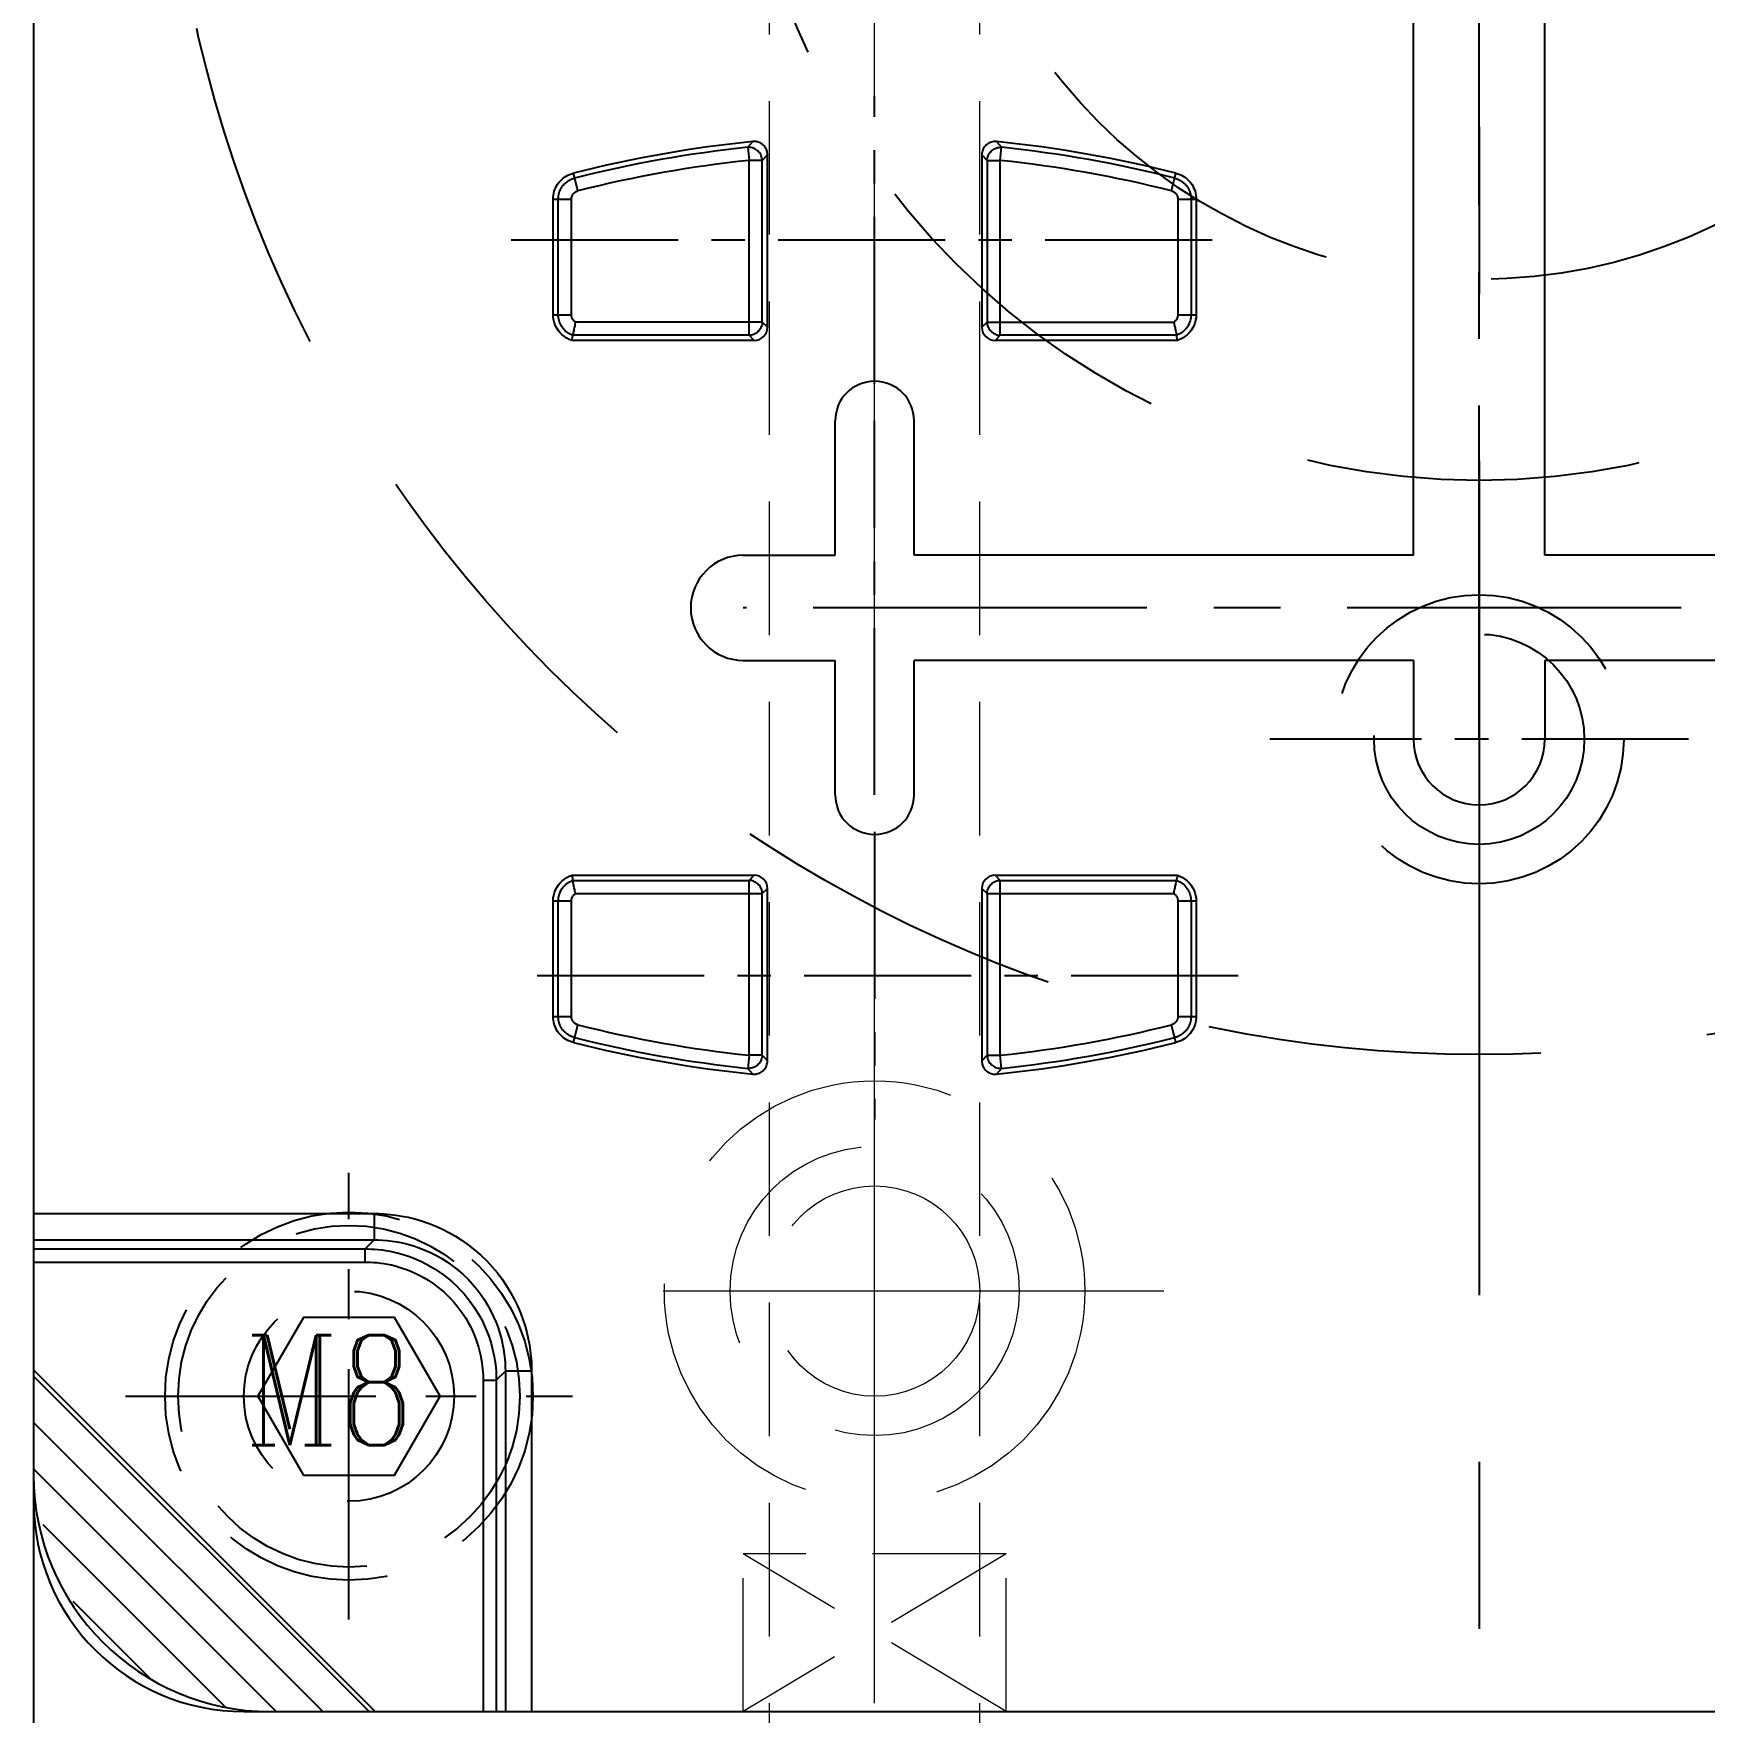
# Model space of a CAD drawing. Header units: inches. Extents: x 139745 to 140613, y -44509 to -43895.
# Drawn here: x 140406.2 to 140469.7, y -44144.3 to -44080.4 of the extents above; entities that cross this region are included whole.
import ezdxf

# ---------------------------------------------------------------- set-up
doc = ezdxf.new("R2010")
doc.units = ezdxf.units.IN
doc.header["$LTSCALE"] = 2
doc.header["$MEASUREMENT"] = 0
doc.header["$PDMODE"] = 3
doc.header["$PDSIZE"] = 0.3125
doc.linetypes.add('CENTER', pattern=[50.8, 31.75, -6.35, 6.35, -6.35])
doc.linetypes.add('HIDDEN', pattern=[9.525, 6.35, -3.175])
doc.layers.get('0').update_dxf_attribs({"linetype": 'CONTINUOUS'})
doc.layers.get('Defpoints').update_dxf_attribs({"linetype": 'CONTINUOUS'})
for name, color, linetype in [('CAV-COR', 1, 'CONTINUOUS'), ('DEFAULT_1', 7, 'CENTER'), ('Layer3', 3, 'CONTINUOUS'), ('Ru', 8, 'CONTINUOUS'), ('SCREW', 52, 'HIDDEN')]:
    doc.layers.add(name, color=color, linetype=linetype)
for name, color, linetype, lineweight in [('dim', 3, 'CONTINUOUS', 15), ('PRODUCT', 1, 'CONTINUOUS', 15), ('WR', 122, 'HIDDEN', 0)]:
    doc.layers.add(name, color=color, linetype=linetype, lineweight=lineweight)
doc.styles.add('ROMANC', font='romanc', dxfattribs={"width": 0.6, "height": 1})
doc.styles.get("Standard").update_dxf_attribs({"font": 'txt.shx', "width": 0.67})
doc.dimstyles.new('2.00', dxfattribs={"dimtxt": 3.5, "dimasz": 2.5, "dimexe": 0.666, "dimexo": 0.626, "dimgap": 1, "dimtad": 0, "dimzin": 0, "dimdsep": 46, "dimtxsty": 'Standard', "dimcen": 0.09, "dimclrd": 3, "dimclre": 3, "dimclrt": 7, "dimazin": 0, "dimtfac": 1, "dimtofl": 0, "dimtmove": 0, "dimatfit": 0, "dimfxl": 0, "dimtolj": 1, "dimtzin": 0, "dimarcsym": 0})

# ---------------------------------------------------------------- blocks, each defined once
blk = doc.blocks.new('*D34238')
at = {"layer": 'Defpoints', "color": 0}
for p in [(140516.156, -44127.749), (140406.156, -44131.275), (140516.156, -44204.772)]:
    blk.add_point(p, dxfattribs=at)
at = {"layer": 'dim', "color": 3, "linetype": 'ByBlock', "lineweight": -2}
for p, q in [((140516.156, -44128.375), (140516.156, -44205.438)), ((140406.156, -44131.901), (140406.156, -44205.438)), ((140408.656, -44204.772), (140455.661, -44204.772)), ((140513.656, -44204.772), (140466.65, -44204.772))]:
    blk.add_line(p, q, dxfattribs=at)
at = {"layer": 'dim', "color": 3, "linetype": 'ByBlock'}
for points in [[(140408.656, -44204.356), (140408.656, -44205.189), (140406.156, -44204.772)], [(140513.656, -44205.189), (140513.656, -44204.356), (140516.156, -44204.772)]]:
    blk.add_solid(points, dxfattribs=at)
at = {"layer": 'dim', "color": 7, "linetype": 'ByBlock', "insert": (140461.156, -44204.772), "char_height": 3.5, "attachment_point": 5}
blk.add_mtext('\\A1;110.00', dxfattribs=at)
blk = doc.blocks.new('20160723.115749')
at = {"layer": 'SCREW', "linetype": 'CENTER', "ltscale": 0.15}
for p, q in [((0, -8.5), (0, 8.5)), ((-8.5, 0), (8.5, 0))]:
    blk.add_line(p, q, dxfattribs=at)
at = {"layer": 'SCREW', "ltscale": 0.5}
blk.add_lwpolyline([(-1.732, 3), (-3.464, 0), (-1.732, -3), (1.732, -3), (3.464, 0), (1.732, 3)], close=True, dxfattribs=at)
for radius in [7, 6.5, 4]:
    blk.add_circle((0, 0), radius, dxfattribs=at)
at = {"layer": 'Layer3', "style": 'ROMANC', "width": 0.8}
blk.add_text('M8', height=4.1865, dxfattribs=at).set_placement((-3.976, -1.858))
blk = doc.blocks.new('20160525.184840')
at = {"layer": 'WR', "linetype": 'CENTER', "ltscale": 0.3}
for p, q in [((0, -11), (0, 11)), ((11, 0), (-11, 0))]:
    blk.add_line(p, q, dxfattribs=at)
at = {"layer": 'WR', "linetype": 'HIDDEN', "ltscale": 0.8}
for radius in [8, 5.5, 4]:
    blk.add_circle((0, 0), radius, dxfattribs=at)

msp = doc.modelspace()

# ---------------------------------------------------------------- hatches: boundary and pattern name
at = {"layer": 'CAV-COR', "linetype": 'ByBlock'}
h = msp.add_hatch(dxfattribs=at)
h.set_pattern_fill('ANSI31', color=256, scale=10, style=0)
h.set_pattern_definition([(315, (201629.1922, 18488.1366), (-0.883883476, -0.883883476), [])])
h.paths.add_polyline_path([(140406.156, -44134.275, 0.150889), (140408.245, -44141.041, 0.222419), (140415.156, -44144.275), (140419.156, -44144.275), (140406.156, -44131.275)])

# ---------------------------------------------------------------- linework, layer by layer
at = {"linetype": 'CENTER', "ltscale": 0.5}
msp.add_line((140461.156, -43944.275), (140461.156, -44194.275), dxfattribs=at)
at = {"linetype": 'CENTER', "ltscale": 0.1}
msp.add_line((140469.125, -44107.275), (140453.187, -44107.275), dxfattribs=at)
at = {"linetype": 'HIDDEN'}
for centre, radius in [((140461.156, -44069.275), 50), ((140461.156, -44069.275), 28.15), ((140461.156, -44069.275), 20.5), ((140461.156, -44107.275), 5.5), ((140461.156, -44107.275), 4)]:
    msp.add_circle(centre, radius, dxfattribs=at)
at = {"layer": 'CAV-COR', "linetype": 'ByBlock'}
for p, q in [((140406.156, -44002.275), (140406.156, -44136.275)), ((140433.326, -44084.751), (140433.524, -44084.534)), ((140433.326, -44084.751), (140433.378, -44085.251)), ((140442.788, -44084.534), (140442.986, -44084.751)), ((140442.934, -44085.251), (140442.986, -44084.751)), ((140433.378, -44091.903), (140433.378, -44085.251)), ((140433.88, -44085.251), (140433.378, -44085.251)), ((140433.88, -44085.251), (140434.076, -44085.034)), ((140433.88, -44091.401), (140433.88, -44085.251)), ((140434.076, -44091.596), (140434.076, -44085.034)), ((140442.236, -44085.034), (140442.431, -44085.251)), ((140442.236, -44085.034), (140442.236, -44091.596)), ((140442.431, -44085.251), (140442.431, -44091.401)), ((140442.431, -44085.251), (140442.934, -44085.251)), ((140442.934, -44091.903), (140442.934, -44085.251)), ((140426.864, -44086.409), (140426.693, -44085.733)), ((140449.448, -44086.409), (140449.619, -44085.733)), ((140425.923, -44091.124), (140425.923, -44086.721)), ((140425.923, -44086.721), (140426.621, -44086.721)), ((140426.118, -44091.124), (140426.118, -44086.721)), ((140426.621, -44091.124), (140426.621, -44086.721)), ((140449.691, -44086.717), (140449.691, -44091.124)), ((140449.691, -44086.721), (140450.389, -44086.721)), ((140450.193, -44086.721), (140450.193, -44091.124)), ((140450.389, -44086.721), (140450.389, -44091.124)), ((140425.923, -44091.124), (140426.621, -44091.124)), ((140449.691, -44091.124), (140450.389, -44091.124)), ((140433.378, -44091.903), (140426.673, -44091.903)), ((140426.69, -44091.808), (140426.681, -44091.858)), ((140433.88, -44091.401), (140426.778, -44091.401)), ((140433.574, -44092.098), (140433.378, -44091.903)), ((140434.076, -44091.596), (140433.88, -44091.401)), ((140442.431, -44091.401), (140442.236, -44091.596)), ((140442.431, -44091.401), (140449.534, -44091.401)), ((140442.934, -44091.903), (140442.738, -44092.098)), ((140449.639, -44091.903), (140442.934, -44091.903)), ((140449.61, -44091.743), (140449.622, -44091.808)), ((140449.622, -44091.808), (140449.631, -44091.858)), ((140449.631, -44091.858), (140449.639, -44091.903)), ((140449.649, -44091.967), (140449.639, -44091.903)), ((140426.642, -44092.098), (140426.652, -44092.033)), ((140433.574, -44092.098), (140426.642, -44092.098)), ((140426.652, -44092.033), (140426.662, -44091.967)), ((140449.67, -44092.098), (140442.738, -44092.098)), ((140449.66, -44092.033), (140449.649, -44091.967)), ((140449.67, -44092.098), (140449.66, -44092.033)), ((140426.642, -44112.452), (140433.574, -44112.452)), ((140426.642, -44112.452), (140426.652, -44112.517)), ((140426.652, -44112.517), (140426.662, -44112.583)), ((140426.662, -44112.583), (140426.673, -44112.647)), ((140426.673, -44112.647), (140433.378, -44112.647)), ((140426.681, -44112.692), (140426.673, -44112.647)), ((140426.69, -44112.742), (140426.681, -44112.692)), ((140426.701, -44112.807), (140426.69, -44112.742)), ((140433.378, -44112.647), (140433.574, -44112.452)), ((140433.378, -44119.299), (140433.378, -44112.647)), ((140433.88, -44113.149), (140434.076, -44112.954)), ((140434.076, -44119.516), (140434.076, -44112.954)), ((140442.236, -44112.954), (140442.431, -44113.149)), ((140442.236, -44112.954), (140442.236, -44119.516)), ((140442.738, -44112.452), (140449.67, -44112.452)), ((140442.738, -44112.452), (140442.934, -44112.647)), ((140442.934, -44112.647), (140449.639, -44112.647)), ((140442.934, -44119.299), (140442.934, -44112.647)), ((140449.627, -44112.715), (140449.634, -44112.673)), ((140449.634, -44112.673), (140449.649, -44112.583)), ((140449.66, -44112.517), (140449.649, -44112.583)), ((140449.67, -44112.452), (140449.66, -44112.517)), ((140425.923, -44113.426), (140426.621, -44113.426)), ((140425.923, -44117.829), (140425.923, -44113.426)), ((140426.118, -44117.829), (140426.118, -44113.426)), ((140426.621, -44117.833), (140426.621, -44113.426)), ((140426.778, -44113.149), (140433.88, -44113.149)), ((140433.88, -44119.299), (140433.88, -44113.149)), ((140442.431, -44113.149), (140449.534, -44113.149)), ((140442.431, -44113.149), (140442.431, -44119.299)), ((140449.691, -44113.426), (140450.389, -44113.426)), ((140449.691, -44113.426), (140449.691, -44117.829)), ((140450.193, -44113.426), (140450.193, -44117.829)), ((140450.389, -44113.426), (140450.389, -44117.829)), ((140425.923, -44117.829), (140426.621, -44117.829)), ((140449.691, -44117.829), (140450.389, -44117.829)), ((140426.693, -44118.817), (140426.864, -44118.141)), ((140449.619, -44118.817), (140449.448, -44118.141)), ((140433.378, -44119.299), (140433.326, -44119.799)), ((140433.88, -44119.299), (140433.378, -44119.299)), ((140434.076, -44119.516), (140433.88, -44119.299)), ((140442.431, -44119.299), (140442.236, -44119.516)), ((140442.431, -44119.299), (140442.934, -44119.299)), ((140442.986, -44119.799), (140442.934, -44119.299)), ((140433.524, -44120.016), (140433.326, -44119.799)), ((140442.986, -44119.799), (140442.788, -44120.016)), ((140406.156, -44125.326), (140419.113, -44125.326)), ((140419.113, -44125.326), (140419.113, -44126.325)), ((140406.156, -44126.325), (140419.113, -44126.325)), ((140418.768, -44126.669), (140419.113, -44126.325)), ((140406.156, -44126.669), (140418.768, -44126.669)), ((140418.768, -44127.169), (140418.768, -44126.669)), ((140406.156, -44131.275), (140419.156, -44144.275)), ((140423.761, -44131.663), (140424.106, -44131.318)), ((140425.105, -44131.318), (140424.106, -44131.318)), ((140424.106, -44131.318), (140424.106, -44144.275)), ((140425.104, -44131.144), (140425.105, -44144.275)), ((140423.262, -44131.567), (140423.262, -44144.275)), ((140423.262, -44131.663), (140423.761, -44131.663)), ((140423.761, -44131.663), (140423.761, -44144.275)), ((140414.156, -44144.275), (140508.156, -44144.275))]:
    msp.add_line(p, q, dxfattribs=at)
for points in [[(140433.88, -44085.251), (140433.877, -44085.205), (140433.869, -44085.16), (140433.857, -44085.115), (140433.841, -44085.072), (140433.822, -44085.03), (140433.798, -44084.99), (140433.771, -44084.952), (140433.741, -44084.917), (140433.708, -44084.884), (140433.672, -44084.855), (140433.634, -44084.828), (140433.594, -44084.806), (140433.551, -44084.787), (140433.508, -44084.771), (140433.463, -44084.76), (140433.417, -44084.753), (140433.372, -44084.75), (140433.326, -44084.751)], [(140434.076, -44085.034), (140434.074, -44084.994), (140434.07, -44084.954), (140434.062, -44084.914), (140434.05, -44084.875), (140434.036, -44084.836), (140434.019, -44084.799), (140433.999, -44084.764), (140433.976, -44084.731), (140433.951, -44084.7), (140433.923, -44084.671), (140433.894, -44084.645), (140433.863, -44084.622), (140433.83, -44084.6), (140433.794, -44084.582), (140433.758, -44084.566), (140433.72, -44084.553), (140433.682, -44084.543), (140433.643, -44084.536), (140433.603, -44084.533), (140433.564, -44084.532), (140433.524, -44084.534)], [(140442.788, -44084.534), (140442.741, -44084.532), (140442.695, -44084.533), (140442.649, -44084.539), (140442.603, -44084.55), (140442.557, -44084.565), (140442.514, -44084.583), (140442.473, -44084.605), (140442.435, -44084.631), (140442.4, -44084.661), (140442.367, -44084.693), (140442.338, -44084.728), (140442.311, -44084.767), (140442.289, -44084.808), (140442.27, -44084.851), (140442.255, -44084.896), (140442.244, -44084.941), (140442.238, -44084.987), (140442.236, -44085.034)], [(140442.431, -44085.251), (140442.435, -44085.205), (140442.443, -44085.16), (140442.454, -44085.116), (140442.47, -44085.073), (140442.489, -44085.031), (140442.513, -44084.991), (140442.54, -44084.953), (140442.57, -44084.917), (140442.603, -44084.885), (140442.639, -44084.855), (140442.677, -44084.829), (140442.718, -44084.806), (140442.76, -44084.787), (140442.804, -44084.771), (140442.848, -44084.76), (140442.894, -44084.753), (140442.94, -44084.75), (140442.986, -44084.751)], [(140425.923, -44086.721), (140425.926, -44086.646), (140425.934, -44086.571), (140425.948, -44086.498), (140425.967, -44086.426), (140425.991, -44086.355), (140426.021, -44086.286), (140426.055, -44086.219), (140426.095, -44086.155), (140426.138, -44086.095), (140426.186, -44086.037), (140426.239, -44085.983), (140426.295, -44085.934), (140426.354, -44085.888), (140426.417, -44085.847), (140426.483, -44085.811), (140426.55, -44085.78), (140426.62, -44085.754), (140426.693, -44085.733)], [(140426.118, -44086.721), (140426.118, -44086.71), (140426.119, -44086.698), (140426.119, -44086.686), (140426.12, -44086.673), (140426.121, -44086.66), (140426.122, -44086.647), (140426.123, -44086.633), (140426.125, -44086.618), (140426.127, -44086.604), (140426.129, -44086.588), (140426.132, -44086.573), (140426.135, -44086.557), (140426.138, -44086.541), (140426.142, -44086.524), (140426.147, -44086.507), (140426.152, -44086.49), (140426.157, -44086.472), (140426.163, -44086.455), (140426.169, -44086.436), (140426.176, -44086.418), (140426.184, -44086.399), (140426.192, -44086.381), (140426.201, -44086.362), (140426.21, -44086.343), (140426.221, -44086.324), (140426.231, -44086.305), (140426.243, -44086.286), (140426.255, -44086.267), (140426.267, -44086.249), (140426.281, -44086.23), (140426.294, -44086.212), (140426.308, -44086.195), (140426.323, -44086.178), (140426.338, -44086.161), (140426.353, -44086.145), (140426.369, -44086.13), (140426.384, -44086.115), (140426.4, -44086.101), (140426.416, -44086.087), (140426.432, -44086.074), (140426.448, -44086.062), (140426.464, -44086.05), (140426.48, -44086.039), (140426.495, -44086.029), (140426.511, -44086.019), (140426.526, -44086.01), (140426.541, -44086.002), (140426.556, -44085.994), (140426.57, -44085.986), (140426.584, -44085.979), (140426.598, -44085.972), (140426.612, -44085.966), (140426.625, -44085.961), (140426.638, -44085.955), (140426.651, -44085.95), (140426.664, -44085.946), (140426.676, -44085.941), (140426.687, -44085.937), (140426.699, -44085.934), (140426.71, -44085.93), (140426.72, -44085.927), (140426.731, -44085.925), (140426.741, -44085.922)], [(140449.571, -44085.922), (140449.581, -44085.925), (140449.591, -44085.927), (140449.602, -44085.931), (140449.613, -44085.934), (140449.624, -44085.937), (140449.635, -44085.941), (140449.646, -44085.945), (140449.658, -44085.949), (140449.67, -44085.954), (140449.682, -44085.959), (140449.695, -44085.964), (140449.708, -44085.97), (140449.721, -44085.976), (140449.734, -44085.982), (140449.747, -44085.989), (140449.761, -44085.996), (140449.775, -44086.004), (140449.79, -44086.012), (140449.804, -44086.021), (140449.819, -44086.031), (140449.834, -44086.041), (140449.849, -44086.051), (140449.864, -44086.062), (140449.88, -44086.074), (140449.895, -44086.087), (140449.911, -44086.1), (140449.926, -44086.114), (140449.942, -44086.128), (140449.957, -44086.144), (140449.972, -44086.159), (140449.987, -44086.176), (140450.002, -44086.193), (140450.016, -44086.21), (140450.03, -44086.228), (140450.043, -44086.247), (140450.056, -44086.265), (140450.068, -44086.284), (140450.08, -44086.304), (140450.091, -44086.323), (140450.101, -44086.342), (140450.111, -44086.362), (140450.12, -44086.382), (140450.128, -44086.401), (140450.136, -44086.421), (140450.144, -44086.44), (140450.15, -44086.459), (140450.156, -44086.478), (140450.162, -44086.496), (140450.167, -44086.515), (140450.171, -44086.532), (140450.175, -44086.55), (140450.179, -44086.567), (140450.182, -44086.584), (140450.184, -44086.6), (140450.186, -44086.616), (140450.188, -44086.631), (140450.19, -44086.646), (140450.191, -44086.66), (140450.192, -44086.674), (140450.193, -44086.687), (140450.193, -44086.699), (140450.193, -44086.71), (140450.193, -44086.721)], [(140449.619, -44085.733), (140449.692, -44085.754), (140449.762, -44085.78), (140449.829, -44085.811), (140449.895, -44085.848), (140449.958, -44085.889), (140450.017, -44085.934), (140450.073, -44085.984), (140450.126, -44086.038), (140450.174, -44086.095), (140450.218, -44086.156), (140450.257, -44086.22), (140450.291, -44086.287), (140450.321, -44086.355), (140450.345, -44086.426), (140450.364, -44086.498), (140450.378, -44086.572), (140450.386, -44086.646), (140450.389, -44086.721)], [(140426.621, -44086.717), (140426.621, -44086.712), (140426.621, -44086.707), (140426.621, -44086.702), (140426.622, -44086.697), (140426.622, -44086.692), (140426.622, -44086.687), (140426.623, -44086.681), (140426.624, -44086.676), (140426.625, -44086.67), (140426.626, -44086.664), (140426.627, -44086.657), (140426.628, -44086.651), (140426.63, -44086.644), (140426.632, -44086.638), (140426.634, -44086.631), (140426.636, -44086.624), (140426.638, -44086.617), (140426.641, -44086.61), (140426.643, -44086.603), (140426.646, -44086.596), (140426.649, -44086.588), (140426.653, -44086.581), (140426.657, -44086.574), (140426.661, -44086.566), (140426.665, -44086.559), (140426.669, -44086.551), (140426.674, -44086.544), (140426.679, -44086.537), (140426.684, -44086.529), (140426.689, -44086.522), (140426.695, -44086.516), (140426.701, -44086.509), (140426.706, -44086.502), (140426.712, -44086.496), (140426.719, -44086.49), (140426.725, -44086.484), (140426.731, -44086.479), (140426.737, -44086.473), (140426.743, -44086.468), (140426.749, -44086.464), (140426.756, -44086.459), (140426.762, -44086.455), (140426.768, -44086.451), (140426.774, -44086.447), (140426.78, -44086.444), (140426.786, -44086.44), (140426.792, -44086.437), (140426.797, -44086.434), (140426.803, -44086.431), (140426.808, -44086.429), (140426.814, -44086.426), (140426.819, -44086.424), (140426.824, -44086.422), (140426.829, -44086.42), (140426.834, -44086.418), (140426.838, -44086.417), (140426.843, -44086.415), (140426.847, -44086.414), (140426.852, -44086.412), (140426.856, -44086.411), (140426.86, -44086.41), (140426.864, -44086.409)], [(140449.448, -44086.409), (140449.452, -44086.41), (140449.456, -44086.411), (140449.46, -44086.412), (140449.464, -44086.414), (140449.469, -44086.415), (140449.473, -44086.416), (140449.477, -44086.418), (140449.482, -44086.42), (140449.486, -44086.421), (140449.491, -44086.423), (140449.496, -44086.425), (140449.501, -44086.428), (140449.506, -44086.43), (140449.511, -44086.432), (140449.517, -44086.435), (140449.522, -44086.438), (140449.528, -44086.441), (140449.533, -44086.444), (140449.539, -44086.448), (140449.545, -44086.451), (140449.551, -44086.455), (140449.556, -44086.459), (140449.562, -44086.464), (140449.568, -44086.468), (140449.574, -44086.473), (140449.58, -44086.478), (140449.587, -44086.484), (140449.593, -44086.49), (140449.599, -44086.496), (140449.605, -44086.502), (140449.61, -44086.508), (140449.616, -44086.515), (140449.622, -44086.522), (140449.627, -44086.529), (140449.632, -44086.536), (140449.637, -44086.543), (140449.642, -44086.551), (140449.647, -44086.558), (140449.651, -44086.566), (140449.655, -44086.573), (140449.659, -44086.581), (140449.662, -44086.589), (140449.666, -44086.596), (140449.669, -44086.604), (140449.672, -44086.611), (140449.674, -44086.619), (140449.677, -44086.626), (140449.679, -44086.633), (140449.681, -44086.64), (140449.682, -44086.648), (140449.684, -44086.655), (140449.685, -44086.661), (140449.687, -44086.668), (140449.688, -44086.674), (140449.688, -44086.68), (140449.689, -44086.686), (140449.69, -44086.692), (140449.69, -44086.697), (140449.69, -44086.703), (140449.691, -44086.708), (140449.691, -44086.712), (140449.691, -44086.717)], [(140426.642, -44092.098), (140426.539, -44092.06), (140426.443, -44092.013), (140426.353, -44091.956), (140426.268, -44091.889), (140426.191, -44091.812), (140426.122, -44091.729), (140426.063, -44091.639), (140426.013, -44091.542), (140425.974, -44091.442), (140425.946, -44091.339), (140425.929, -44091.233), (140425.923, -44091.124)], [(140426.673, -44091.903), (140426.621, -44091.883), (140426.57, -44091.859), (140426.521, -44091.832), (140426.473, -44091.801), (140426.427, -44091.767), (140426.384, -44091.73), (140426.343, -44091.69), (140426.305, -44091.647), (140426.271, -44091.601), (140426.239, -44091.554), (140426.211, -44091.504), (140426.187, -44091.453), (140426.166, -44091.4), (140426.149, -44091.345), (140426.135, -44091.29), (140426.126, -44091.235), (140426.12, -44091.179), (140426.118, -44091.124)], [(140426.778, -44091.401), (140426.759, -44091.389), (140426.741, -44091.375), (140426.724, -44091.361), (140426.709, -44091.345), (140426.694, -44091.328), (140426.68, -44091.311), (140426.668, -44091.292), (140426.657, -44091.273), (140426.647, -44091.253), (140426.639, -44091.232), (140426.633, -44091.21), (140426.627, -44091.189), (140426.624, -44091.167), (140426.621, -44091.146), (140426.621, -44091.124)], [(140449.691, -44091.124), (140449.69, -44091.146), (140449.688, -44091.169), (140449.684, -44091.191), (140449.678, -44091.213), (140449.671, -44091.235), (140449.662, -44091.256), (140449.652, -44091.277), (140449.641, -44091.297), (140449.628, -44091.316), (140449.614, -44091.333), (140449.599, -44091.349), (140449.583, -44091.364), (140449.567, -44091.378), (140449.551, -44091.39), (140449.534, -44091.401)], [(140450.193, -44091.124), (140450.191, -44091.183), (140450.185, -44091.242), (140450.174, -44091.301), (140450.159, -44091.359), (140450.14, -44091.417), (140450.116, -44091.473), (140450.088, -44091.527), (140450.057, -44091.578), (140450.022, -44091.627), (140449.985, -44091.672), (140449.945, -44091.714), (140449.903, -44091.752), (140449.86, -44091.786), (140449.816, -44091.817), (140449.771, -44091.844), (140449.727, -44091.867), (140449.682, -44091.886), (140449.639, -44091.903)], [(140450.389, -44091.124), (140450.383, -44091.233), (140450.366, -44091.34), (140450.338, -44091.442), (140450.299, -44091.543), (140450.249, -44091.639), (140450.189, -44091.73), (140450.121, -44091.813), (140450.043, -44091.889), (140449.959, -44091.956), (140449.869, -44092.013), (140449.772, -44092.06), (140449.67, -44092.098)], [(140426.681, -44091.858), (140426.677, -44091.877), (140426.662, -44091.967)], [(140426.778, -44091.401), (140426.766, -44091.447), (140426.754, -44091.493), (140426.744, -44091.538), (140426.734, -44091.583), (140426.725, -44091.626), (140426.716, -44091.667), (140426.708, -44091.706), (140426.701, -44091.743), (140426.69, -44091.808)], [(140433.88, -44091.401), (140433.877, -44091.443), (140433.871, -44091.486), (140433.86, -44091.528), (140433.846, -44091.569), (140433.829, -44091.609), (140433.808, -44091.647), (140433.785, -44091.684), (140433.758, -44091.718), (140433.728, -44091.75), (140433.696, -44091.78), (140433.662, -44091.807), (140433.625, -44091.831), (140433.587, -44091.851), (140433.547, -44091.869), (140433.506, -44091.883), (140433.464, -44091.893), (140433.421, -44091.9), (140433.378, -44091.903)], [(140442.431, -44091.401), (140442.434, -44091.444), (140442.441, -44091.486), (140442.452, -44091.528), (140442.466, -44091.569), (140442.483, -44091.609), (140442.504, -44091.648), (140442.527, -44091.684), (140442.554, -44091.719), (140442.584, -44091.751), (140442.616, -44091.78), (140442.65, -44091.807), (140442.687, -44091.831), (140442.725, -44091.851), (140442.765, -44091.869), (140442.806, -44091.883), (140442.848, -44091.893), (140442.891, -44091.9), (140442.934, -44091.903)], [(140449.534, -44091.401), (140449.546, -44091.447), (140449.557, -44091.493), (140449.568, -44091.538), (140449.578, -44091.583), (140449.587, -44091.626), (140449.595, -44091.667), (140449.603, -44091.706), (140449.61, -44091.743)], [(140425.923, -44113.426), (140425.929, -44113.317), (140425.946, -44113.21), (140425.974, -44113.108), (140426.013, -44113.007), (140426.063, -44112.911), (140426.122, -44112.82), (140426.191, -44112.737), (140426.269, -44112.661), (140426.353, -44112.594), (140426.443, -44112.537), (140426.539, -44112.49), (140426.642, -44112.452)], [(140426.118, -44113.426), (140426.121, -44113.367), (140426.127, -44113.308), (140426.138, -44113.249), (140426.153, -44113.191), (140426.172, -44113.133), (140426.196, -44113.077), (140426.223, -44113.023), (140426.255, -44112.972), (140426.289, -44112.923), (140426.327, -44112.878), (140426.367, -44112.836), (140426.409, -44112.798), (140426.452, -44112.764), (140426.496, -44112.733), (140426.541, -44112.706), (140426.585, -44112.683), (140426.629, -44112.664), (140426.673, -44112.647)], [(140426.778, -44113.149), (140426.766, -44113.103), (140426.754, -44113.057), (140426.744, -44113.012), (140426.734, -44112.967), (140426.725, -44112.924), (140426.716, -44112.883), (140426.708, -44112.844), (140426.701, -44112.807)], [(140433.88, -44113.149), (140433.877, -44113.106), (140433.87, -44113.064), (140433.86, -44113.022), (140433.846, -44112.981), (140433.829, -44112.941), (140433.808, -44112.902), (140433.784, -44112.866), (140433.758, -44112.831), (140433.728, -44112.799), (140433.696, -44112.77), (140433.661, -44112.743), (140433.625, -44112.719), (140433.587, -44112.699), (140433.547, -44112.681), (140433.506, -44112.667), (140433.464, -44112.657), (140433.421, -44112.65), (140433.378, -44112.647)], [(140442.431, -44113.149), (140442.434, -44113.107), (140442.441, -44113.064), (140442.451, -44113.022), (140442.465, -44112.981), (140442.483, -44112.941), (140442.503, -44112.903), (140442.527, -44112.866), (140442.554, -44112.832), (140442.583, -44112.8), (140442.615, -44112.77), (140442.65, -44112.743), (140442.686, -44112.719), (140442.725, -44112.699), (140442.765, -44112.681), (140442.806, -44112.667), (140442.848, -44112.657), (140442.891, -44112.65), (140442.934, -44112.647)], [(140449.534, -44113.149), (140449.546, -44113.103), (140449.557, -44113.057), (140449.568, -44113.012), (140449.578, -44112.967), (140449.587, -44112.924), (140449.595, -44112.883), (140449.603, -44112.844), (140449.61, -44112.807), (140449.616, -44112.773), (140449.627, -44112.715)], [(140449.639, -44112.647), (140449.691, -44112.667), (140449.742, -44112.691), (140449.791, -44112.718), (140449.839, -44112.749), (140449.885, -44112.783), (140449.928, -44112.82), (140449.969, -44112.86), (140450.006, -44112.903), (140450.041, -44112.949), (140450.072, -44112.996), (140450.1, -44113.046), (140450.125, -44113.097), (140450.146, -44113.15), (140450.163, -44113.205), (140450.176, -44113.26), (140450.186, -44113.315), (140450.191, -44113.371), (140450.193, -44113.426)], [(140449.67, -44112.452), (140449.773, -44112.49), (140449.869, -44112.537), (140449.959, -44112.594), (140450.043, -44112.661), (140450.121, -44112.738), (140450.19, -44112.821), (140450.249, -44112.911), (140450.299, -44113.008), (140450.338, -44113.108), (140450.366, -44113.21), (140450.383, -44113.317), (140450.389, -44113.426)], [(140426.621, -44113.426), (140426.621, -44113.404), (140426.624, -44113.381), (140426.628, -44113.359), (140426.633, -44113.337), (140426.64, -44113.315), (140426.649, -44113.294), (140426.659, -44113.273), (140426.671, -44113.253), (140426.684, -44113.234), (140426.698, -44113.217), (140426.713, -44113.201), (140426.728, -44113.186), (140426.744, -44113.172), (140426.761, -44113.16), (140426.778, -44113.149)], [(140449.534, -44113.149), (140449.552, -44113.161), (140449.57, -44113.175), (140449.587, -44113.189), (140449.603, -44113.205), (140449.618, -44113.222), (140449.631, -44113.239), (140449.644, -44113.258), (140449.655, -44113.277), (140449.664, -44113.297), (140449.672, -44113.318), (140449.679, -44113.34), (140449.684, -44113.361), (140449.688, -44113.383), (140449.69, -44113.404), (140449.691, -44113.426)], [(140426.693, -44118.817), (140426.62, -44118.796), (140426.55, -44118.77), (140426.482, -44118.739), (140426.417, -44118.702), (140426.354, -44118.661), (140426.294, -44118.616), (140426.238, -44118.566), (140426.186, -44118.512), (140426.138, -44118.455), (140426.094, -44118.394), (140426.055, -44118.33), (140426.02, -44118.263), (140425.991, -44118.195), (140425.967, -44118.124), (140425.948, -44118.052), (140425.934, -44117.978), (140425.926, -44117.904), (140425.923, -44117.829)], [(140426.741, -44118.628), (140426.731, -44118.625), (140426.72, -44118.623), (140426.71, -44118.619), (140426.699, -44118.616), (140426.688, -44118.613), (140426.677, -44118.609), (140426.665, -44118.605), (140426.653, -44118.601), (140426.641, -44118.596), (140426.629, -44118.591), (140426.617, -44118.586), (140426.604, -44118.58), (140426.591, -44118.574), (140426.578, -44118.568), (140426.564, -44118.561), (140426.55, -44118.554), (140426.536, -44118.546), (140426.522, -44118.538), (140426.508, -44118.529), (140426.493, -44118.519), (140426.478, -44118.509), (140426.463, -44118.499), (140426.447, -44118.488), (140426.432, -44118.476), (140426.417, -44118.463), (140426.401, -44118.45), (140426.385, -44118.436), (140426.37, -44118.422), (140426.355, -44118.406), (140426.34, -44118.391), (140426.325, -44118.374), (140426.31, -44118.357), (140426.296, -44118.34), (140426.282, -44118.322), (140426.269, -44118.303), (140426.256, -44118.285), (140426.244, -44118.266), (140426.232, -44118.246), (140426.221, -44118.227), (140426.211, -44118.208), (140426.201, -44118.188), (140426.192, -44118.168), (140426.183, -44118.149), (140426.175, -44118.129), (140426.168, -44118.11), (140426.161, -44118.091), (140426.155, -44118.072), (140426.15, -44118.054), (140426.145, -44118.035), (140426.14, -44118.018), (140426.136, -44118), (140426.133, -44117.983), (140426.13, -44117.966), (140426.127, -44117.95), (140426.125, -44117.934), (140426.123, -44117.919), (140426.122, -44117.904), (140426.121, -44117.89), (140426.12, -44117.876), (140426.119, -44117.863), (140426.119, -44117.851), (140426.118, -44117.84), (140426.118, -44117.829)], [(140426.864, -44118.141), (140426.86, -44118.14), (140426.856, -44118.139), (140426.852, -44118.138), (140426.847, -44118.136), (140426.843, -44118.135), (140426.839, -44118.134), (140426.834, -44118.132), (140426.83, -44118.13), (140426.825, -44118.129), (140426.821, -44118.127), (140426.816, -44118.125), (140426.811, -44118.122), (140426.806, -44118.12), (140426.8, -44118.118), (140426.795, -44118.115), (140426.789, -44118.112), (140426.784, -44118.109), (140426.778, -44118.106), (140426.773, -44118.102), (140426.767, -44118.099), (140426.761, -44118.095), (140426.755, -44118.091), (140426.749, -44118.086), (140426.743, -44118.082), (140426.737, -44118.077), (140426.731, -44118.072), (140426.725, -44118.066), (140426.719, -44118.06), (140426.713, -44118.054), (140426.707, -44118.048), (140426.701, -44118.042), (140426.696, -44118.035), (140426.69, -44118.028), (140426.685, -44118.021), (140426.679, -44118.014), (140426.674, -44118.007), (140426.67, -44117.999), (140426.665, -44117.992), (140426.661, -44117.984), (140426.657, -44117.977), (140426.653, -44117.969), (140426.649, -44117.961), (140426.646, -44117.954), (140426.643, -44117.946), (140426.64, -44117.939), (140426.637, -44117.931), (140426.635, -44117.924), (140426.633, -44117.917), (140426.631, -44117.91), (140426.629, -44117.902), (140426.628, -44117.895), (140426.626, -44117.889), (140426.625, -44117.882), (140426.624, -44117.876), (140426.623, -44117.87), (140426.623, -44117.864), (140426.622, -44117.858), (140426.622, -44117.853), (140426.621, -44117.847), (140426.621, -44117.842), (140426.621, -44117.838), (140426.621, -44117.833)], [(140449.691, -44117.833), (140449.691, -44117.838), (140449.691, -44117.843), (140449.69, -44117.848), (140449.69, -44117.853), (140449.69, -44117.858), (140449.689, -44117.863), (140449.689, -44117.869), (140449.688, -44117.874), (140449.687, -44117.88), (140449.686, -44117.886), (140449.685, -44117.893), (140449.683, -44117.899), (140449.682, -44117.906), (140449.68, -44117.912), (140449.678, -44117.919), (140449.676, -44117.926), (140449.674, -44117.933), (140449.671, -44117.94), (140449.668, -44117.947), (140449.665, -44117.954), (140449.662, -44117.962), (140449.659, -44117.969), (140449.655, -44117.976), (140449.651, -44117.984), (140449.647, -44117.991), (140449.642, -44117.999), (140449.638, -44118.006), (140449.633, -44118.013), (140449.628, -44118.021), (140449.622, -44118.028), (140449.617, -44118.034), (140449.611, -44118.041), (140449.605, -44118.048), (140449.599, -44118.054), (140449.593, -44118.06), (140449.587, -44118.066), (140449.581, -44118.071), (140449.575, -44118.077), (140449.568, -44118.082), (140449.562, -44118.086), (140449.556, -44118.091), (140449.55, -44118.095), (140449.544, -44118.099), (140449.538, -44118.103), (140449.532, -44118.106), (140449.526, -44118.11), (140449.52, -44118.113), (140449.514, -44118.116), (140449.509, -44118.119), (140449.503, -44118.121), (140449.498, -44118.124), (140449.493, -44118.126), (140449.488, -44118.128), (140449.483, -44118.13), (140449.478, -44118.132), (140449.473, -44118.133), (140449.469, -44118.135), (140449.464, -44118.136), (140449.46, -44118.138), (140449.456, -44118.139), (140449.452, -44118.14), (140449.448, -44118.141)], [(140450.193, -44117.829), (140450.193, -44117.84), (140450.193, -44117.852), (140450.192, -44117.864), (140450.192, -44117.877), (140450.191, -44117.89), (140450.19, -44117.903), (140450.188, -44117.917), (140450.187, -44117.932), (140450.185, -44117.946), (140450.182, -44117.962), (140450.18, -44117.977), (140450.177, -44117.993), (140450.173, -44118.009), (140450.169, -44118.026), (140450.165, -44118.043), (140450.16, -44118.06), (140450.155, -44118.078), (140450.149, -44118.095), (140450.142, -44118.114), (140450.135, -44118.132), (140450.128, -44118.151), (140450.12, -44118.169), (140450.111, -44118.188), (140450.101, -44118.207), (140450.091, -44118.226), (140450.08, -44118.245), (140450.069, -44118.264), (140450.057, -44118.283), (140450.044, -44118.301), (140450.031, -44118.32), (140450.017, -44118.338), (140450.003, -44118.355), (140449.989, -44118.372), (140449.974, -44118.389), (140449.958, -44118.405), (140449.943, -44118.42), (140449.927, -44118.435), (140449.911, -44118.449), (140449.895, -44118.463), (140449.879, -44118.476), (140449.864, -44118.488), (140449.848, -44118.5), (140449.832, -44118.511), (140449.816, -44118.521), (140449.801, -44118.531), (140449.786, -44118.54), (140449.771, -44118.548), (140449.756, -44118.556), (140449.742, -44118.564), (140449.727, -44118.571), (140449.713, -44118.578), (140449.7, -44118.584), (140449.686, -44118.589), (140449.673, -44118.595), (140449.661, -44118.6), (140449.648, -44118.604), (140449.636, -44118.609), (140449.624, -44118.613), (140449.613, -44118.616), (140449.602, -44118.619), (140449.591, -44118.623), (140449.581, -44118.625), (140449.571, -44118.628)], [(140450.389, -44117.829), (140450.386, -44117.904), (140450.378, -44117.979), (140450.364, -44118.052), (140450.345, -44118.124), (140450.32, -44118.195), (140450.291, -44118.264), (140450.257, -44118.331), (140450.217, -44118.395), (140450.173, -44118.455), (140450.125, -44118.513), (140450.073, -44118.567), (140450.017, -44118.616), (140449.957, -44118.662), (140449.894, -44118.703), (140449.829, -44118.739), (140449.761, -44118.77), (140449.691, -44118.796), (140449.619, -44118.817)], [(140433.88, -44119.299), (140433.877, -44119.345), (140433.869, -44119.39), (140433.857, -44119.434), (140433.842, -44119.477), (140433.822, -44119.519), (140433.799, -44119.559), (140433.772, -44119.597), (140433.742, -44119.633), (140433.709, -44119.665), (140433.673, -44119.695), (140433.635, -44119.721), (140433.594, -44119.744), (140433.552, -44119.763), (140433.508, -44119.779), (140433.463, -44119.79), (140433.418, -44119.797), (140433.372, -44119.8), (140433.326, -44119.799)], [(140442.431, -44119.299), (140442.435, -44119.345), (140442.443, -44119.39), (140442.454, -44119.435), (140442.47, -44119.478), (140442.49, -44119.52), (140442.513, -44119.56), (140442.54, -44119.598), (140442.57, -44119.633), (140442.603, -44119.666), (140442.639, -44119.695), (140442.678, -44119.722), (140442.718, -44119.744), (140442.76, -44119.763), (140442.804, -44119.779), (140442.849, -44119.79), (140442.894, -44119.797), (140442.94, -44119.8), (140442.986, -44119.799)], [(140433.524, -44120.016), (140433.571, -44120.018), (140433.617, -44120.017), (140433.663, -44120.011), (140433.709, -44120), (140433.754, -44119.985), (140433.798, -44119.967), (140433.838, -44119.945), (140433.877, -44119.919), (140433.912, -44119.889), (140433.944, -44119.857), (140433.974, -44119.822), (140434, -44119.783), (140434.023, -44119.742), (140434.042, -44119.699), (140434.057, -44119.654), (140434.067, -44119.609), (140434.074, -44119.563), (140434.076, -44119.516)], [(140442.236, -44119.516), (140442.237, -44119.556), (140442.242, -44119.596), (140442.25, -44119.636), (140442.261, -44119.675), (140442.276, -44119.714), (140442.293, -44119.751), (140442.313, -44119.786), (140442.336, -44119.819), (140442.361, -44119.85), (140442.388, -44119.879), (140442.417, -44119.905), (140442.449, -44119.928), (140442.482, -44119.95), (140442.517, -44119.968), (140442.554, -44119.984), (140442.591, -44119.997), (140442.63, -44120.007), (140442.669, -44120.014), (140442.708, -44120.017), (140442.748, -44120.018), (140442.788, -44120.016)], [(140419.113, -44125.326), (140419.301, -44125.327), (140419.5, -44125.337), (140419.711, -44125.356), (140419.934, -44125.383), (140420.168, -44125.419), (140420.409, -44125.467), (140420.657, -44125.529), (140420.912, -44125.602), (140421.17, -44125.69), (140421.43, -44125.792), (140421.693, -44125.909), (140421.952, -44126.04), (140422.209, -44126.187), (140422.463, -44126.348), (140422.709, -44126.523), (140422.947, -44126.712), (140423.178, -44126.914), (140423.397, -44127.127), (140423.604, -44127.35), (140423.801, -44127.584), (140423.983, -44127.825), (140424.151, -44128.072), (140424.305, -44128.326), (140424.445, -44128.581), (140424.569, -44128.838), (140424.678, -44129.097), (140424.774, -44129.352), (140424.855, -44129.604), (140424.922, -44129.852), (140424.978, -44130.092), (140425.022, -44130.324), (140425.055, -44130.547), (140425.079, -44130.759), (140425.096, -44130.957), (140425.104, -44131.144)], [(140419.113, -44126.325), (140419.269, -44126.327), (140419.436, -44126.335), (140419.611, -44126.349), (140419.797, -44126.371), (140419.992, -44126.402), (140420.193, -44126.442), (140420.4, -44126.492), (140420.613, -44126.554), (140420.828, -44126.627), (140421.045, -44126.712), (140421.263, -44126.809), (140421.48, -44126.919), (140421.694, -44127.041), (140421.905, -44127.175), (140422.11, -44127.321), (140422.309, -44127.478), (140422.501, -44127.646), (140422.684, -44127.824), (140422.857, -44128.01), (140423.02, -44128.205), (140423.172, -44128.406), (140423.312, -44128.612), (140423.441, -44128.823), (140423.557, -44129.036), (140423.66, -44129.251), (140423.752, -44129.466), (140423.831, -44129.679), (140423.899, -44129.889), (140423.955, -44130.096), (140424.001, -44130.296), (140424.038, -44130.489), (140424.065, -44130.675), (140424.085, -44130.852), (140424.097, -44131.018), (140424.104, -44131.173), (140424.106, -44131.318)], [(140418.768, -44126.669), (140418.883, -44126.671), (140419.005, -44126.675), (140419.134, -44126.683), (140419.27, -44126.695), (140419.413, -44126.711), (140419.563, -44126.733), (140419.718, -44126.761), (140419.879, -44126.795), (140420.044, -44126.835), (140420.212, -44126.883), (140420.384, -44126.938), (140420.558, -44127.001), (140420.733, -44127.072), (140420.909, -44127.151), (140421.084, -44127.239), (140421.259, -44127.335), (140421.432, -44127.439), (140421.602, -44127.551), (140421.769, -44127.671), (140421.932, -44127.799), (140422.091, -44127.935), (140422.244, -44128.077), (140422.391, -44128.226), (140422.532, -44128.381), (140422.666, -44128.541), (140422.793, -44128.707), (140422.911, -44128.875), (140423.022, -44129.047), (140423.125, -44129.222), (140423.219, -44129.398), (140423.304, -44129.575), (140423.381, -44129.752), (140423.45, -44129.927), (140423.511, -44130.1), (140423.564, -44130.271), (140423.609, -44130.438), (140423.647, -44130.601), (140423.679, -44130.759), (140423.704, -44130.911), (140423.724, -44131.055), (140423.739, -44131.192), (140423.75, -44131.321), (140423.757, -44131.443), (140423.76, -44131.557), (140423.761, -44131.663)], [(140406.156, -44127.169), (140418.872, -44127.169), (140418.981, -44127.173), (140419.097, -44127.181), (140419.22, -44127.192), (140419.349, -44127.206), (140419.483, -44127.226), (140419.623, -44127.251), (140419.768, -44127.281), (140419.917, -44127.318), (140420.068, -44127.361), (140420.223, -44127.41), (140420.379, -44127.467), (140420.536, -44127.531), (140420.695, -44127.602), (140420.853, -44127.681), (140421.01, -44127.767), (140421.166, -44127.861), (140421.319, -44127.962), (140421.469, -44128.07), (140421.616, -44128.185), (140421.759, -44128.307), (140421.896, -44128.435), (140422.029, -44128.569), (140422.156, -44128.709), (140422.276, -44128.853), (140422.391, -44129.002), (140422.497, -44129.153), (140422.597, -44129.308), (140422.689, -44129.466), (140422.774, -44129.624), (140422.851, -44129.783), (140422.92, -44129.942), (140422.982, -44130.1), (140423.037, -44130.256), (140423.084, -44130.41), (140423.125, -44130.561), (140423.16, -44130.707), (140423.188, -44130.85), (140423.211, -44130.986), (140423.229, -44131.115), (140423.242, -44131.239), (140423.252, -44131.355), (140423.258, -44131.465), (140423.262, -44131.567)]]:
    msp.add_lwpolyline(points, dxfattribs=at)
for centre, radius, start, end in [((140438.156, -44131.013), 46.709, 95.69131, 104.20658), ((140438.156, -44131.013), 46.513, 95.96024, 104.20658), ((140438.156, -44131.013), 46.709, 75.79342, 84.30869), ((140438.156, -44131.013), 46.513, 75.79342, 84.03976), ((140438.156, -44131.013), 46.011, 95.96024, 104.20658), ((140438.156, -44131.013), 46.011, 75.79342, 84.03976), ((140438.156, -44073.537), 46.513, 255.79342, 264.03976), ((140438.156, -44073.537), 46.011, 255.79342, 264.03976), ((140438.156, -44073.537), 46.011, 275.96024, 284.20658), ((140438.156, -44073.537), 46.513, 275.96024, 284.20658), ((140438.156, -44073.537), 46.709, 255.79342, 264.30869), ((140438.156, -44073.537), 46.709, 275.69131, 284.20658), ((140415.156, -44135.275), 9, 180, 270), ((140414.156, -44136.275), 8, 180, 270)]:
    msp.add_arc(centre, radius, start, end, dxfattribs=at)
for centre, major_axis, start_param, end_param in [((140433.558, -44091.581), (0.372, -0.372), -0.770319, 0.770319), ((140442.754, -44091.581), (0.372, 0.372), 2.371274, 3.911912), ((140433.558, -44112.969), (-0.372, -0.372), 2.371274, 3.911912), ((140442.754, -44112.969), (-0.372, 0.372), -0.770319, 0.770319)]:
    msp.add_ellipse(centre, major_axis=major_axis, ratio=0.970288, start_param=start_param, end_param=end_param, dxfattribs=at)
at = {"layer": 'DEFAULT_1', "color": 2, "linetype": 'CENTER', "ltscale": 0.1}
for p, q in [((140438.156, -44093.748), (140438.156, -44082.802)), ((140424.327, -44088.275), (140451.985, -44088.275)), ((140438.156, -44110.802), (140438.156, -44121.748)), ((140451.985, -44116.275), (140424.327, -44116.275))]:
    msp.add_line(p, q, dxfattribs=at)
at = {"layer": 'Ru', "linetype": 'CENTER', "ltscale": 0.2}
for p, q in [((140461.156, -44107.275), (140461.156, -44031.275)), ((140489.156, -44102.275), (140433.156, -44102.275))]:
    msp.add_line(p, q, dxfattribs=at)
at = {"layer": 'Ru', "linetype": 'Continuous'}
for p, q in [((140458.656, -44100.275), (140458.656, -44070.933)), ((140463.656, -44100.275), (140463.656, -44070.933)), ((140436.656, -44100.275), (140436.656, -44095.153)), ((140439.656, -44100.275), (140439.656, -44095.153)), ((140433.156, -44100.275), (140436.656, -44100.275)), ((140458.656, -44100.275), (140439.656, -44100.275)), ((140482.656, -44100.275), (140463.656, -44100.275)), ((140433.156, -44104.275), (140436.656, -44104.275)), ((140436.656, -44109.397), (140436.656, -44104.275)), ((140439.656, -44109.397), (140439.656, -44104.275)), ((140458.656, -44104.275), (140439.656, -44104.275)), ((140458.656, -44104.275), (140458.656, -44107.275)), ((140482.656, -44104.275), (140463.656, -44104.275)), ((140463.656, -44104.275), (140463.656, -44107.275))]:
    msp.add_line(p, q, dxfattribs=at)
at = {"layer": 'Ru', "linetype": 'CENTER', "ltscale": 0.1}
msp.add_line((140438.156, -44109.397), (140438.156, -44095.153), dxfattribs=at)
at = {"layer": 'Ru', "linetype": 'Continuous'}
for centre, radius, start, end in [((140438.156, -44095.153), 1.5, 0, 180), ((140433.156, -44102.275), 2, 90, 270), ((140461.156, -44107.275), 2.5, 180, 0), ((140438.156, -44109.397), 1.5, 180, 0)]:
    msp.add_arc(centre, radius, start, end, dxfattribs=at)
at = {"layer": 'WR', "linetype": 'CENTER', "ltscale": 0.2}
msp.add_line((140438.156, -44164.275), (140438.156, -44022.275), dxfattribs=at)
at = {"layer": 'WR', "linetype": 'HIDDEN', "ltscale": 0.4}
for p, q in [((140434.156, -44164.275), (140434.156, -44026.275)), ((140442.156, -44164.275), (140442.156, -44026.275)), ((140443.156, -44138.275), (140433.156, -44138.275)), ((140443.156, -44138.275), (140433.156, -44144.275)), ((140443.156, -44144.275), (140433.156, -44138.275)), ((140433.156, -44144.275), (140433.156, -44138.275)), ((140443.156, -44144.275), (140443.156, -44138.275)), ((140443.156, -44144.275), (140433.156, -44144.275))]:
    msp.add_line(p, q, dxfattribs=at)

# ---------------------------------------------------------------- block references
at = {"layer": 'PRODUCT', "linetype": 'Continuous', "ltscale": 0.3}
msp.add_blockref('20160525.184840', (140438.156, -44128.275), dxfattribs=at)
at = {"layer": 'SCREW', "linetype": 'ByBlock'}
msp.add_blockref('20160723.115749', (140418.156, -44132.275), dxfattribs=at)

# ---------------------------------------------------------------- dimensions: what is measured, and where the dimension line sits
at = {"layer": 'dim', "linetype": 'ByBlock'}
dim = msp.add_linear_dim(base=(140516.156, -44204.772), p1=(140406.156, -44131.275), p2=(140516.156, -44127.749), dimstyle='2.00', dxfattribs=at)
dim.commit()
dim.dimension.update_dxf_attribs({"geometry": '*D34238', "text_midpoint": (140461.156, -44204.772), "dimtype": 160})

doc.saveas('drawing.dxf')
